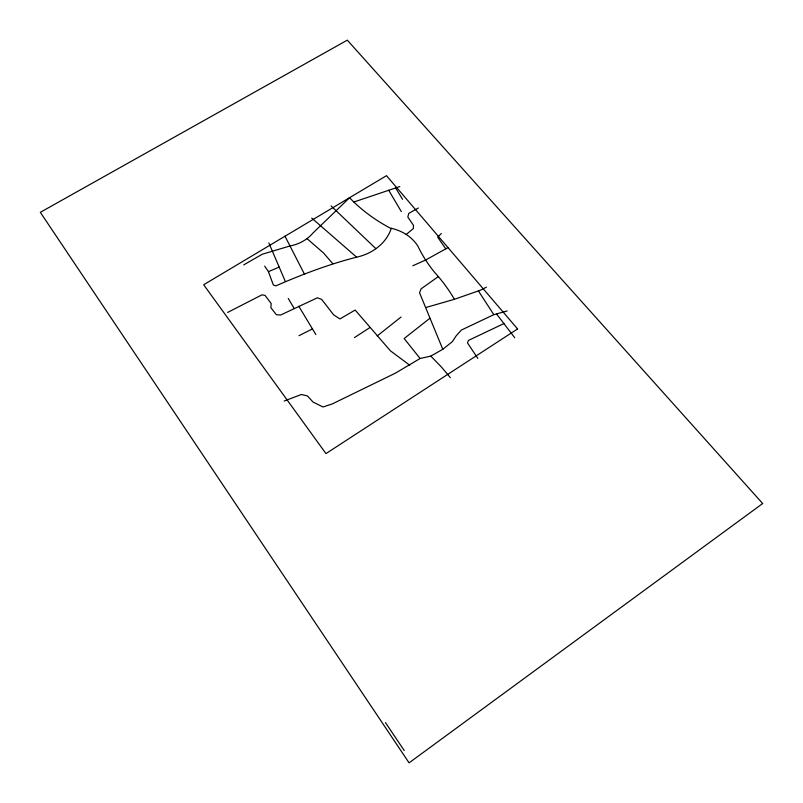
<?xml version="1.0" encoding="UTF-8"?>
<svg xmlns="http://www.w3.org/2000/svg" width="803" height="803" viewBox="0 0 803 803"><rect width="100%" height="100%" fill="white"/><g stroke="black" fill="none" stroke-linecap="round" stroke-linejoin="round"><path stroke-width="1.2" d="M441.299 233.522L437.685 237.146L445.775 248.85M406.208 234.486L413.354 228.554L413.505 225.362L407.824 217.031L408.787 213.377L418.363 207.997M284.232 400.998L301.336 394.504L307.449 395.919L313.029 402.052L322.977 406.97L332.201 403.969L395.508 373.104L420.11 358.499L430.809 356.1L442.794 349.295L452.32 341.666L456.174 335.835L461.404 330.033L493.825 314.666L507.145 310.972M377.209 335.925L401.048 317.044M429.936 318.249L404.15 338.515L420.11 358.499M438.338 276.593L421.073 288.859L419.547 292.764L442.794 349.295M354.454 337.581L370.022 327.494M243.68 264.9L262.26 254.23L290.003 245.969A35.613 29.741 -10.5 0 0 312.989 233L349.556 197.719A167.626 134.071 0.5 0 0 390.107 228.052A43.924 37.741 -4.9 0 1 417.851 246.049A157.057 129.604 5.9 0 0 434.654 272.418A189.036 168.961 -14.7 0 1 454.408 299.288L480.555 290.164L486.417 287.173M448.014 247.605L425.64 260.021L412.772 265.793M227.64 312.447L261.999 294.821L265.1 295.464L271.153 303.474L270.922 307.78L276.362 314.706L280.638 315.027L317.366 297.803L321.632 299.368L333.596 314.806L339.94 318.942L355.147 310.048L390.378 350.781L409.691 365.204M299.017 335.674L312.447 328.909M391.302 228.303A46.122 38.775 -6.7 0 1 356.632 257.161C328.929 264.247 301.968 274.475 275.82 285.878L273.311 284.924L268.433 271.625L264.689 266.084M503.903 323.579L468.48 340.402L467.446 342.841L477.855 358.419M268.433 271.625L279.183 267.098M353.852 202.015L399.834 186.537M425.6 307.609L454.408 299.288M311.715 218.075L356.632 257.161M307.017 238.621L323.609 253.055L332.733 263.655M331.077 205.929L375.924 248.689M430.809 356.1L441.64 367.262L450.312 377.641M496.525 313.923L514.733 337.752M385.48 722.62L404.25 750.574M478.397 290.917L493.825 314.666M395.598 187.962L402.564 199.305M298.766 306.214L315.87 334.6M388.712 190.281L401.319 211.58M288.257 298.435L294.099 308.332M285.005 236.223L304.608 274.475M268.824 242.918L285.246 281.231M762.669 503.531L409.078 762.85L40.331 212.313L347.308 40.15L762.669 503.531M517.574 328.939L325.968 453.595L203.671 284.744L386.504 175.676L517.574 328.939"/></g></svg>
